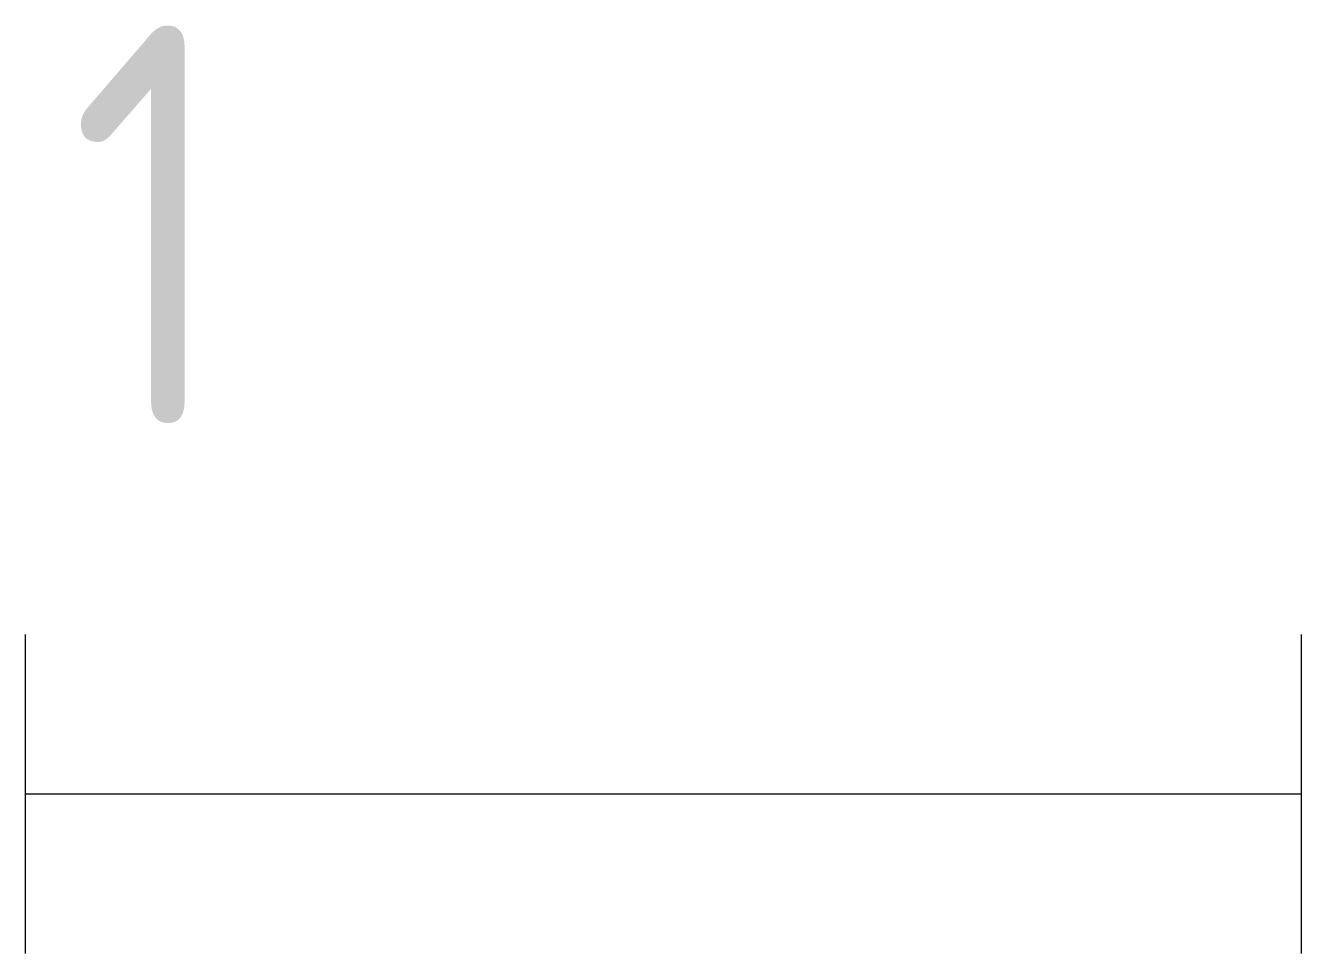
# Model space of a CAD drawing. Extents: x -1584.63 to -1576.63, y -880.59 to -874.78.
import ezdxf

# ---------------------------------------------------------------- set-up
doc = ezdxf.new("R2010")
doc.units = 0
doc.layers.add('SYMB_FIL', color=3, linetype='CONTINUOUS')
doc.layers.add('SYMB_TXT_CONTACT', color=2, linetype='CONTINUOUS')
doc.styles.add('NET2_5', font='isocp.shx', dxfattribs={"width": 0.9, "height": 2.5})

msp = doc.modelspace()

# ---------------------------------------------------------------- linework, layer by layer
at = {"layer": 'SYMB_FIL'}
for p, q in [((-1584.6339, -880.5933), (-1584.6339, -878.5933)), ((-1576.6339, -880.5933), (-1576.6339, -878.5933)), ((-1584.6339, -879.5933), (-1576.6339, -879.5933))]:
    msp.add_line(p, q, dxfattribs=at)

# ---------------------------------------------------------------- texts
at = {"layer": 'SYMB_TXT_CONTACT', "style": 'NET2_5', "width": 0.9, "flags": 8}
msp.add_attdef('1', (-1584.3589, -877.277), 't= sec', height=2.5, dxfattribs=at)

doc.saveas('drawing.dxf')
